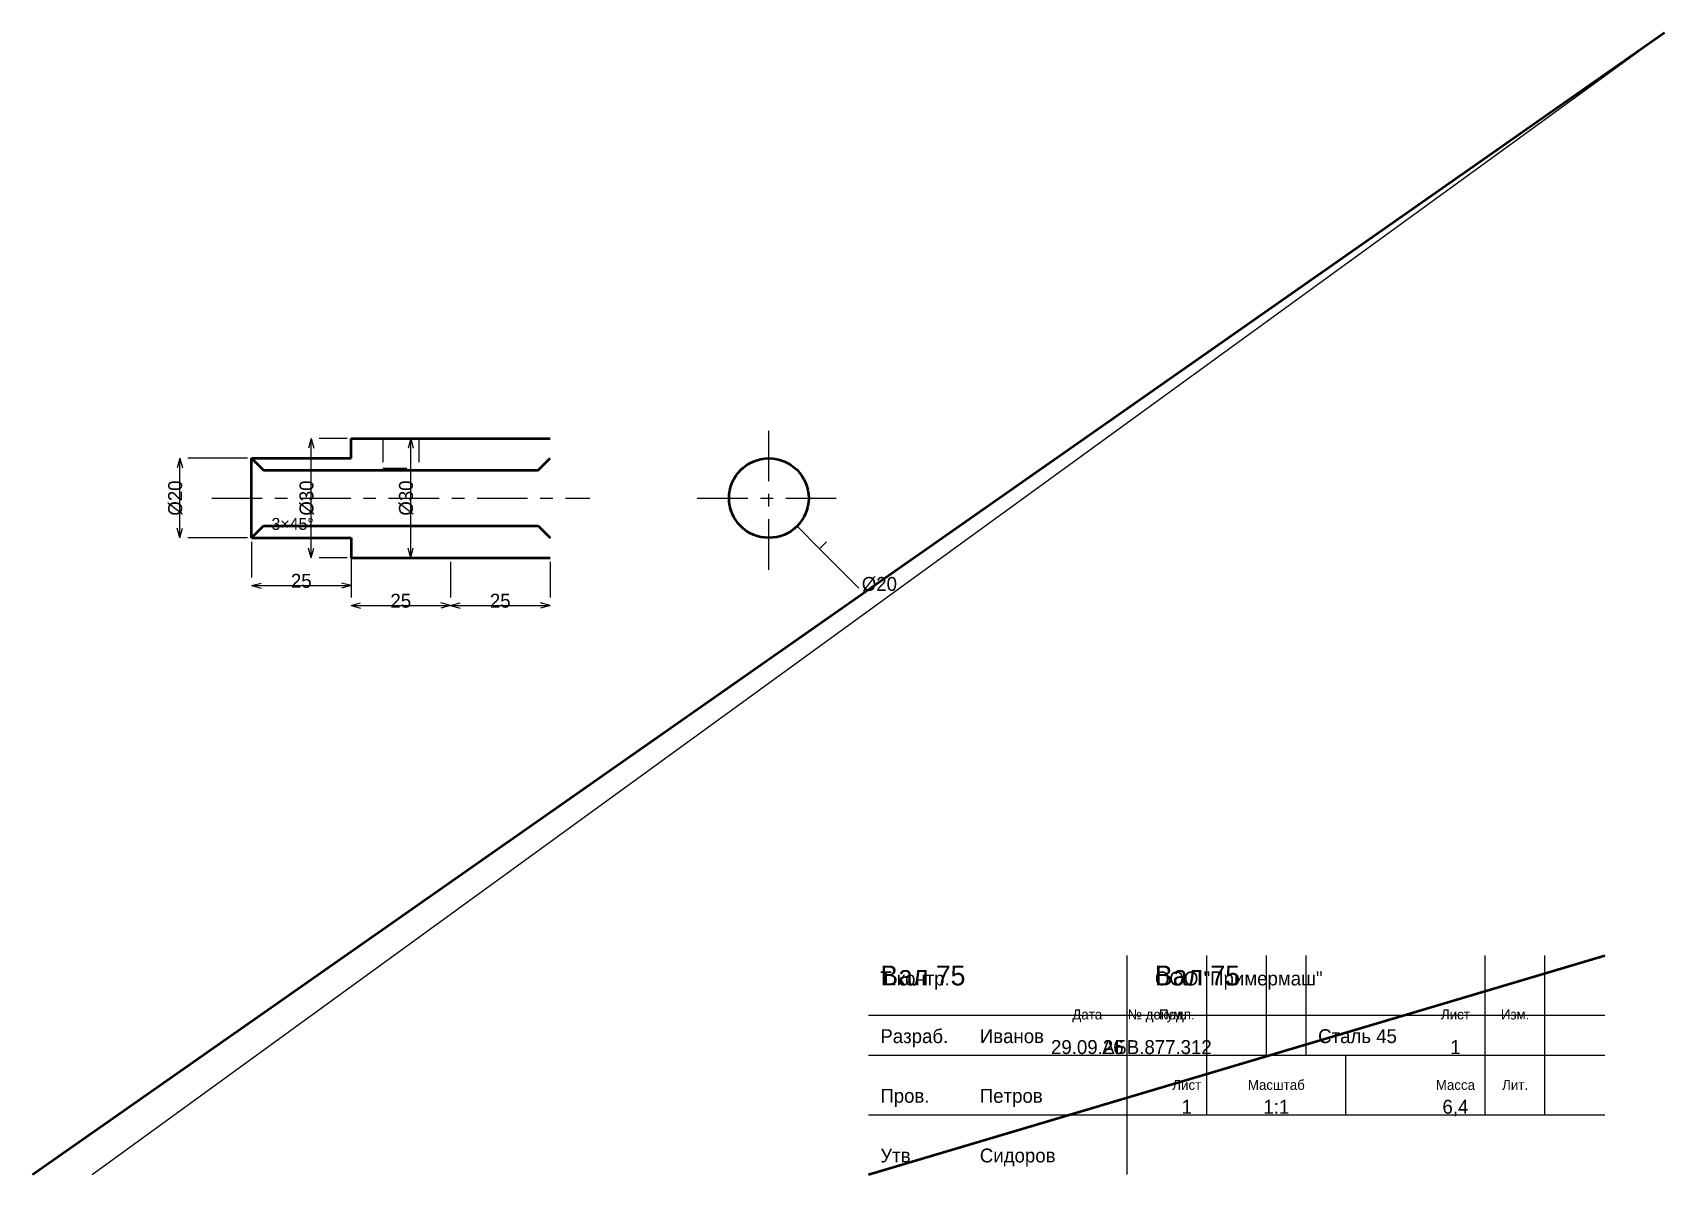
# Model space of a CAD drawing. Header units: millimetres. Extents: x 5 to 415, y 5 to 292.
import ezdxf
from ezdxf.enums import TextEntityAlignment as Align

# ---------------------------------------------------------------- set-up
doc = ezdxf.new("R2010")
doc.units = ezdxf.units.MM
doc.linetypes.add('CENTER', pattern=[22.225, 12.7, -3.175, 3.175, -3.175])
doc.linetypes.add('DASHED', pattern=[9, 6, -3])
for name, color, linetype, lineweight in [('AXIS', 7, 'CENTER', 25), ('DIMS', 7, 'CONTINUOUS', 25), ('MAIN', 7, 'CONTINUOUS', 50), ('TEXT', 7, 'CONTINUOUS', 25), ('THIN', 7, 'CONTINUOUS', 25)]:
    doc.layers.add(name, color=color, linetype=linetype, lineweight=lineweight)

msp = doc.modelspace()

# ---------------------------------------------------------------- linework, layer by layer
at = {"layer": 'AXIS', "linetype": 'CENTER', "lineweight": 25}
for p, q in [((190, 157), (190, 193)), ((50, 175), (145, 175)), ((172, 175), (208, 175))]:
    msp.add_line(p, q, dxfattribs=at)
at = {"layer": 'DIMS', "linetype": 'CONTINUOUS', "lineweight": 25}
for p, q in [((75, 190), (74.353, 187.585)), ((75, 160), (75, 190)), ((75, 190), (75.647, 187.585)), ((84, 190), (77, 190)), ((100, 190), (99.353, 187.585)), ((100, 160), (100, 190)), ((100, 190), (100.647, 187.585)), ((109, 190), (102, 190)), ((42, 185), (41.353, 182.585)), ((42, 165), (42, 185)), ((42, 185), (42.647, 182.585)), ((59, 185), (44, 185)), ((42, 165), (41.353, 167.415)), ((42, 165), (42.647, 167.415)), ((59, 165), (44, 165)), ((60, 164), (60, 155)), ((85, 164), (85, 155)), ((197.071, 167.929), (202.728, 162.272)), ((202.728, 162.272), (200.96, 164.04)), ((202.728, 162.272), (204.496, 164.04)), ((75, 160), (74.353, 162.415)), ((75, 160), (75.647, 162.415)), ((84, 160), (77, 160)), ((100, 160), (99.353, 162.415)), ((100, 160), (100.647, 162.415)), ((109, 160), (102, 160)), ((202.728, 162.272), (212.627, 152.373)), ((85, 159), (85, 150)), ((110, 159), (110, 150)), ((110, 159), (110, 150)), ((135, 159), (135, 150)), ((60, 153), (62.415, 153.647)), ((60, 153), (85, 153)), ((60, 153), (62.415, 152.353)), ((85, 153), (82.585, 153.647)), ((85, 153), (82.585, 152.353)), ((85, 148), (87.415, 148.647)), ((85, 148), (110, 148)), ((85, 148), (87.415, 147.353)), ((110, 148), (107.585, 148.647)), ((110, 148), (107.585, 147.353)), ((110, 148), (112.415, 148.647)), ((110, 148), (135, 148)), ((110, 148), (112.415, 147.353)), ((135, 148), (132.585, 148.647)), ((135, 148), (132.585, 147.353))]:
    msp.add_line(p, q, dxfattribs=at)
at = {"layer": 'MAIN', "linetype": 'CONTINUOUS', "lineweight": 50}
for p, q in [((5, 5), (415, 292)), ((85, 190), (110, 190)), ((85, 185), (85, 190)), ((110, 190), (135, 190)), ((60, 185), (85, 185)), ((60, 185), (63, 182)), ((60, 165), (60, 185)), ((132, 182), (135, 185)), ((63, 182), (132, 182)), ((60, 165), (63, 168)), ((60, 165), (85, 165)), ((63, 168), (132, 168)), ((85, 165), (85, 160)), ((132, 168), (135, 165)), ((85, 160), (110, 160)), ((110, 160), (135, 160)), ((215, 5), (400, 60))]:
    msp.add_line(p, q, dxfattribs=at)
msp.add_circle((190, 175), 10, dxfattribs=at)
at = {"layer": 'THIN', "linetype": 'CONTINUOUS', "lineweight": 25}
for p, q in [((20, 5), (415, 292)), ((280, 5), (280, 60)), ((300, 35), (300, 60)), ((315, 35), (315, 60)), ((325, 35), (325, 60)), ((370, 35), (370, 60)), ((385, 35), (385, 60)), ((215, 45), (400, 45)), ((215, 35), (400, 35)), ((300, 20), (300, 35)), ((335, 20), (335, 35)), ((370, 20), (370, 35)), ((385, 20), (385, 35)), ((215, 20), (400, 20))]:
    msp.add_line(p, q, dxfattribs=at)
at = {"layer": 'THIN', "linetype": 'DASHED', "lineweight": 25}
for p, q in [((93, 190), (102, 190)), ((93, 190), (93, 182.5)), ((102, 190), (102, 182.5)), ((93, 182.5), (102, 182.5))]:
    msp.add_line(p, q, dxfattribs=at)

# ---------------------------------------------------------------- texts
at = {"layer": 'DIMS', "linetype": 'CONTINUOUS', "lineweight": 25}
for s, p in [('%%c20', (40.8, 175)), ('%%c30', (73.8, 175)), ('%%c30', (98.8, 175))]:
    msp.add_text(s, height=3.5, rotation=90, dxfattribs=at).set_placement(p, align=Align.MIDDLE_CENTER)
for s, height, p in [('3×45%%d', 3, (65, 167)), ('%%c20', 3.5, (213.335, 151.665))]:
    msp.add_text(s, height=height, dxfattribs=at).set_placement(p)
for p in [(72.5, 154.2), (97.5, 149.2), (122.5, 149.2)]:
    msp.add_text('25', height=3.5, dxfattribs=at).set_placement(p, align=Align.MIDDLE_CENTER)
at = {"layer": 'TEXT', "linetype": 'CONTINUOUS', "lineweight": 25}
for s, height, p in [('Вал 75', 5, (218, 52.5)), ('Вал 75', 5, (287, 52.5)), ('Т.контр.', 3.5, (218, 52.5)), ('ООО "Примермаш"', 3.5, (287, 52.5)), ('Разраб.', 3.5, (218, 38)), ('Иванов', 3.5, (243, 38)), ('Сталь 45', 3.5, (328, 38)), ('Пров.', 3.5, (218, 23)), ('Петров', 3.5, (243, 23)), ('Утв.', 3.5, (218, 8)), ('Сидоров', 3.5, (243, 8))]:
    msp.add_text(s, height=height, dxfattribs=at).set_placement(p)
for s, height, p in [('Дата', 2.5, (270, 45.2)), ('№ докум.', 2.5, (287.5, 45.2)), ('Подп.', 2.5, (292.5, 45.2)), ('Лист', 2.5, (362.5, 45.2)), ('Изм.', 2.5, (377.5, 45.2)), ('29.09.26', 3.5, (270, 37)), ('АБВ.877.312', 3.5, (287.5, 37)), ('1', 3.5, (362.5, 37)), ('Лист', 2.5, (295, 27.5)), ('Масштаб', 2.5, (317.5, 27.5)), ('Масса', 2.5, (362.5, 27.5)), ('Лит.', 2.5, (377.5, 27.5)), ('1', 3.5, (295, 22)), ('1:1', 3.5, (317.5, 22)), ('6,4', 3.5, (362.5, 22))]:
    msp.add_text(s, height=height, dxfattribs=at).set_placement(p, align=Align.MIDDLE_CENTER)

doc.saveas('drawing.dxf')
